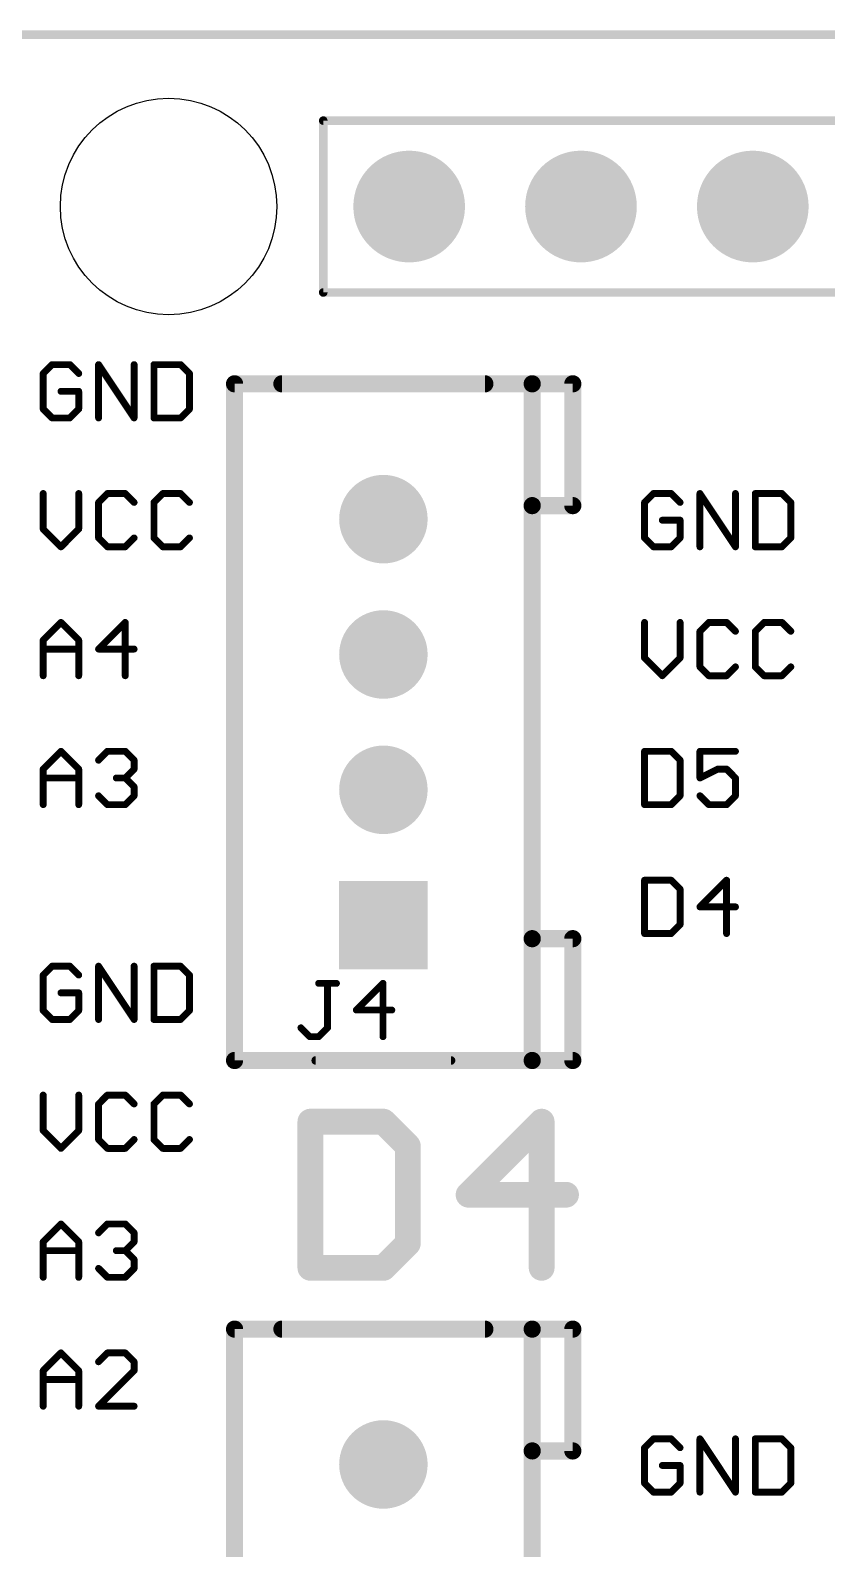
# Model space of a CAD drawing. Header units: inches. Extents: x 0 to 2.7, y -0.05 to 2.1.
# Drawn here: x 0.52 to 0.983, y 1.219 to 2.103 of the extents above; entities that cross this region are included whole.
import ezdxf

# ---------------------------------------------------------------- set-up
doc = ezdxf.new("R2010")
doc.units = ezdxf.units.IN
doc.header["$MEASUREMENT"] = 0
doc.layers.get('0').update_dxf_attribs({"linetype": 'CONTINUOUS'})
for name, color, linetype in [('17', 94, 'CONTINUOUS'), ('20', 214, 'CONTINUOUS'), ('21', 251, 'CONTINUOUS'), ('25', 251, 'CONTINUOUS')]:
    doc.layers.add(name, color=color, linetype=linetype)
doc.layers.get('0').off()

# ---------------------------------------------------------------- blocks, each defined once
blk = doc.blocks.new('SQUAREP')
blk.add_solid([(-0.5, -0.5), (0.5, -0.5), (-0.5, 0.5), (0.5, 0.5)])
blk = doc.blocks.new('ROUNDP')
at = {"const_width": 0.5}
blk.add_lwpolyline([(0, -0.25, 1), (0, 0.25, 1), (0, -0.25)], format="xyb", dxfattribs=at)

msp = doc.modelspace()

# ---------------------------------------------------------------- linework, layer by layer
at = {"layer": '20'}
msp.add_circle((0.6, 2), 0.063, dxfattribs=at)
at = {"layer": '21'}
for points, const_width in [([(0, 2.1), (2.54, 2.1)], 0.005), ([(0.69, 1.95), (0.69, 2.05)], 0.005), ([(0.69, 2.05), (1.69, 2.05)], 0.005), ([(1.69, 1.95), (0.69, 1.95)], 0.005), ([(0.532171, 1.908026), (0.527, 1.902855)], 0.004), ([(0.542513, 1.908026), (0.532171, 1.908026)], 0.004), ([(0.547684, 1.902855), (0.542513, 1.908026)], 0.004), ([(0.559227, 1.877), (0.559227, 1.908026)], 0.004), ([(0.559227, 1.908026), (0.579912, 1.877)], 0.004), ([(0.579912, 1.877), (0.579912, 1.908026)], 0.004), ([(0.591455, 1.908026), (0.591455, 1.877)], 0.004), ([(0.606968, 1.908026), (0.591455, 1.908026)], 0.004), ([(0.612139, 1.902855), (0.606968, 1.908026)], 0.004), ([(0.527, 1.902855), (0.527, 1.882171)], 0.004), ([(0.612139, 1.882171), (0.612139, 1.902855)], 0.004), ([(0.811614, 1.89685), (0.638386, 1.89685)], 0.01), ([(0.638386, 1.50315), (0.638386, 1.89685)], 0.01), ([(0.665945, 1.89685), (0.784055, 1.89685)], 0.01), ([(0.811614, 1.825984), (0.811614, 1.89685)], 0.01), ([(0.835236, 1.89685), (0.811614, 1.89685)], 0.01), ([(0.835236, 1.825984), (0.835236, 1.89685)], 0.01), ([(0.547684, 1.892513), (0.537342, 1.892513)], 0.004), ([(0.547684, 1.882171), (0.547684, 1.892513)], 0.004), ([(0.527, 1.882171), (0.532171, 1.877)], 0.004), ([(0.542513, 1.877), (0.547684, 1.882171)], 0.004), ([(0.606968, 1.877), (0.612139, 1.882171)], 0.004), ([(0.532171, 1.877), (0.542513, 1.877)], 0.004), ([(0.591455, 1.877), (0.606968, 1.877)], 0.004), ([(0.527, 1.833026), (0.527, 1.812342)], 0.004), ([(0.547684, 1.812342), (0.547684, 1.833026)], 0.004), ([(0.564398, 1.833026), (0.559227, 1.827855)], 0.004), ([(0.559227, 1.827855), (0.559227, 1.807171)], 0.004), ([(0.574741, 1.833026), (0.564398, 1.833026)], 0.004), ([(0.579912, 1.827855), (0.574741, 1.833026)], 0.004), ([(0.596626, 1.833026), (0.591455, 1.827855)], 0.004), ([(0.591455, 1.827855), (0.591455, 1.807171)], 0.004), ([(0.606968, 1.833026), (0.596626, 1.833026)], 0.004), ([(0.612139, 1.827855), (0.606968, 1.833026)], 0.004), ([(0.811614, 1.574016), (0.811614, 1.825984)], 0.01), ([(0.811614, 1.825984), (0.835236, 1.825984)], 0.01), ([(0.882171, 1.833026), (0.877, 1.827855)], 0.004), ([(0.877, 1.827855), (0.877, 1.807171)], 0.004), ([(0.892513, 1.833026), (0.882171, 1.833026)], 0.004), ([(0.897684, 1.827855), (0.892513, 1.833026)], 0.004), ([(0.909227, 1.802), (0.909227, 1.833026)], 0.004), ([(0.909227, 1.833026), (0.929912, 1.802)], 0.004), ([(0.929912, 1.802), (0.929912, 1.833026)], 0.004), ([(0.941455, 1.833026), (0.941455, 1.802)], 0.004), ([(0.956968, 1.833026), (0.941455, 1.833026)], 0.004), ([(0.962139, 1.827855), (0.956968, 1.833026)], 0.004), ([(0.962139, 1.807171), (0.962139, 1.827855)], 0.004), ([(0.527, 1.812342), (0.537342, 1.802)], 0.004), ([(0.537342, 1.802), (0.547684, 1.812342)], 0.004), ([(0.897684, 1.817513), (0.887342, 1.817513)], 0.004), ([(0.897684, 1.807171), (0.897684, 1.817513)], 0.004), ([(0.559227, 1.807171), (0.564398, 1.802)], 0.004), ([(0.564398, 1.802), (0.574741, 1.802)], 0.004), ([(0.574741, 1.802), (0.579912, 1.807171)], 0.004), ([(0.591455, 1.807171), (0.596626, 1.802)], 0.004), ([(0.596626, 1.802), (0.606968, 1.802)], 0.004), ([(0.606968, 1.802), (0.612139, 1.807171)], 0.004), ([(0.877, 1.807171), (0.882171, 1.802)], 0.004), ([(0.882171, 1.802), (0.892513, 1.802)], 0.004), ([(0.892513, 1.802), (0.897684, 1.807171)], 0.004), ([(0.941455, 1.802), (0.956968, 1.802)], 0.004), ([(0.956968, 1.802), (0.962139, 1.807171)], 0.004), ([(0.527, 1.747684), (0.537342, 1.758026)], 0.004), ([(0.537342, 1.758026), (0.547684, 1.747684)], 0.004), ([(0.574741, 1.758026), (0.559227, 1.742513)], 0.004), ([(0.574741, 1.727), (0.574741, 1.758026)], 0.004), ([(0.877, 1.758026), (0.877, 1.737342)], 0.004), ([(0.897684, 1.737342), (0.897684, 1.758026)], 0.004), ([(0.914398, 1.758026), (0.909227, 1.752855)], 0.004), ([(0.924741, 1.758026), (0.914398, 1.758026)], 0.004), ([(0.929912, 1.752855), (0.924741, 1.758026)], 0.004), ([(0.946626, 1.758026), (0.941455, 1.752855)], 0.004), ([(0.956968, 1.758026), (0.946626, 1.758026)], 0.004), ([(0.962139, 1.752855), (0.956968, 1.758026)], 0.004), ([(0.527, 1.727), (0.527, 1.747684)], 0.004), ([(0.547684, 1.747684), (0.547684, 1.727)], 0.004), ([(0.909227, 1.752855), (0.909227, 1.732171)], 0.004), ([(0.941455, 1.752855), (0.941455, 1.732171)], 0.004), ([(0.527, 1.742513), (0.547684, 1.742513)], 0.004), ([(0.559227, 1.742513), (0.579912, 1.742513)], 0.004), ([(0.877, 1.737342), (0.887342, 1.727)], 0.004), ([(0.887342, 1.727), (0.897684, 1.737342)], 0.004), ([(0.909227, 1.732171), (0.914398, 1.727)], 0.004), ([(0.924741, 1.727), (0.929912, 1.732171)], 0.004), ([(0.941455, 1.732171), (0.946626, 1.727)], 0.004), ([(0.956968, 1.727), (0.962139, 1.732171)], 0.004), ([(0.914398, 1.727), (0.924741, 1.727)], 0.004), ([(0.946626, 1.727), (0.956968, 1.727)], 0.004), ([(0.527, 1.672684), (0.537342, 1.683026)], 0.004), ([(0.537342, 1.683026), (0.547684, 1.672684)], 0.004), ([(0.559227, 1.677855), (0.564398, 1.683026)], 0.004), ([(0.564398, 1.683026), (0.574741, 1.683026)], 0.004), ([(0.574741, 1.683026), (0.579912, 1.677855)], 0.004), ([(0.579912, 1.677855), (0.579912, 1.672684)], 0.004), ([(0.877, 1.683026), (0.877, 1.652)], 0.004), ([(0.892513, 1.683026), (0.877, 1.683026)], 0.004), ([(0.897684, 1.677855), (0.892513, 1.683026)], 0.004), ([(0.897684, 1.657171), (0.897684, 1.677855)], 0.004), ([(0.929912, 1.683026), (0.909227, 1.683026)], 0.004), ([(0.909227, 1.683026), (0.909227, 1.667513)], 0.004), ([(0.527, 1.652), (0.527, 1.672684)], 0.004), ([(0.547684, 1.672684), (0.547684, 1.652)], 0.004), ([(0.579912, 1.672684), (0.574741, 1.667513)], 0.004), ([(0.909227, 1.667513), (0.91957, 1.672684)], 0.004), ([(0.91957, 1.672684), (0.924741, 1.672684)], 0.004), ([(0.924741, 1.672684), (0.929912, 1.667513)], 0.004), ([(0.527, 1.667513), (0.547684, 1.667513)], 0.004), ([(0.574741, 1.667513), (0.56957, 1.667513)], 0.004), ([(0.574741, 1.667513), (0.579912, 1.662342)], 0.004), ([(0.579912, 1.662342), (0.579912, 1.657171)], 0.004), ([(0.929912, 1.667513), (0.929912, 1.657171)], 0.004), ([(0.564398, 1.652), (0.559227, 1.657171)], 0.004), ([(0.574741, 1.652), (0.564398, 1.652)], 0.004), ([(0.579912, 1.657171), (0.574741, 1.652)], 0.004), ([(0.877, 1.652), (0.892513, 1.652)], 0.004), ([(0.892513, 1.652), (0.897684, 1.657171)], 0.004), ([(0.914398, 1.652), (0.909227, 1.657171)], 0.004), ([(0.924741, 1.652), (0.914398, 1.652)], 0.004), ([(0.929912, 1.657171), (0.924741, 1.652)], 0.004), ([(0.877, 1.608026), (0.877, 1.577)], 0.004), ([(0.892513, 1.608026), (0.877, 1.608026)], 0.004), ([(0.897684, 1.602855), (0.892513, 1.608026)], 0.004), ([(0.924741, 1.608026), (0.909227, 1.592513)], 0.004), ([(0.924741, 1.577), (0.924741, 1.608026)], 0.004), ([(0.897684, 1.582171), (0.897684, 1.602855)], 0.004), ([(0.909227, 1.592513), (0.929912, 1.592513)], 0.004), ([(0.892513, 1.577), (0.897684, 1.582171)], 0.004), ([(0.811614, 1.50315), (0.811614, 1.574016)], 0.01), ([(0.835236, 1.574016), (0.811614, 1.574016)], 0.01), ([(0.835236, 1.50315), (0.835236, 1.574016)], 0.01), ([(0.877, 1.577), (0.892513, 1.577)], 0.004), ([(0.532171, 1.558026), (0.527, 1.552855)], 0.004), ([(0.527, 1.552855), (0.527, 1.532171)], 0.004), ([(0.542513, 1.558026), (0.532171, 1.558026)], 0.004), ([(0.547684, 1.552855), (0.542513, 1.558026)], 0.004), ([(0.559227, 1.527), (0.559227, 1.558026)], 0.004), ([(0.559227, 1.558026), (0.579912, 1.527)], 0.004), ([(0.579912, 1.527), (0.579912, 1.558026)], 0.004), ([(0.591455, 1.558026), (0.591455, 1.527)], 0.004), ([(0.606968, 1.558026), (0.591455, 1.558026)], 0.004), ([(0.612139, 1.552855), (0.606968, 1.558026)], 0.004), ([(0.612139, 1.532171), (0.612139, 1.552855)], 0.004), ([(0.547684, 1.542513), (0.537342, 1.542513)], 0.004), ([(0.547684, 1.532171), (0.547684, 1.542513)], 0.004), ([(0.527, 1.532171), (0.532171, 1.527)], 0.004), ([(0.532171, 1.527), (0.542513, 1.527)], 0.004), ([(0.542513, 1.527), (0.547684, 1.532171)], 0.004), ([(0.591455, 1.527), (0.606968, 1.527)], 0.004), ([(0.606968, 1.527), (0.612139, 1.532171)], 0.004), ([(0.638386, 1.50315), (0.811614, 1.50315)], 0.01), ([(0.68563, 1.50315), (0.76437, 1.50315)], 0.005), ([(0.811614, 1.50315), (0.835236, 1.50315)], 0.01), ([(0.527, 1.483026), (0.527, 1.462342)], 0.004), ([(0.547684, 1.462342), (0.547684, 1.483026)], 0.004), ([(0.564398, 1.483026), (0.559227, 1.477855)], 0.004), ([(0.574741, 1.483026), (0.564398, 1.483026)], 0.004), ([(0.579912, 1.477855), (0.574741, 1.483026)], 0.004), ([(0.596626, 1.483026), (0.591455, 1.477855)], 0.004), ([(0.606968, 1.483026), (0.596626, 1.483026)], 0.004), ([(0.612139, 1.477855), (0.606968, 1.483026)], 0.004), ([(0.559227, 1.477855), (0.559227, 1.457171)], 0.004), ([(0.591455, 1.477855), (0.591455, 1.457171)], 0.004), ([(0.6825, 1.467573), (0.6825, 1.3825)], 0.015), ([(0.725036, 1.467573), (0.6825, 1.467573)], 0.015), ([(0.739215, 1.453394), (0.725036, 1.467573)], 0.015), ([(0.817115, 1.467573), (0.774579, 1.425036)], 0.015), ([(0.817115, 1.3825), (0.817115, 1.467573)], 0.015), ([(0.527, 1.462342), (0.537342, 1.452)], 0.004), ([(0.537342, 1.452), (0.547684, 1.462342)], 0.004), ([(0.559227, 1.457171), (0.564398, 1.452)], 0.004), ([(0.574741, 1.452), (0.579912, 1.457171)], 0.004), ([(0.591455, 1.457171), (0.596626, 1.452)], 0.004), ([(0.606968, 1.452), (0.612139, 1.457171)], 0.004), ([(0.739215, 1.396679), (0.739215, 1.453394)], 0.015), ([(0.564398, 1.452), (0.574741, 1.452)], 0.004), ([(0.596626, 1.452), (0.606968, 1.452)], 0.004), ([(0.774579, 1.425036), (0.831294, 1.425036)], 0.015), ([(0.527, 1.397684), (0.537342, 1.408026)], 0.004), ([(0.537342, 1.408026), (0.547684, 1.397684)], 0.004), ([(0.559227, 1.402855), (0.564398, 1.408026)], 0.004), ([(0.564398, 1.408026), (0.574741, 1.408026)], 0.004), ([(0.574741, 1.408026), (0.579912, 1.402855)], 0.004), ([(0.579912, 1.402855), (0.579912, 1.397684)], 0.004), ([(0.527, 1.377), (0.527, 1.397684)], 0.004), ([(0.547684, 1.397684), (0.547684, 1.377)], 0.004), ([(0.579912, 1.397684), (0.574741, 1.392513)], 0.004), ([(0.725036, 1.3825), (0.739215, 1.396679)], 0.015), ([(0.527, 1.392513), (0.547684, 1.392513)], 0.004), ([(0.574741, 1.392513), (0.56957, 1.392513)], 0.004), ([(0.574741, 1.392513), (0.579912, 1.387342)], 0.004), ([(0.579912, 1.387342), (0.579912, 1.382171)], 0.004), ([(0.6825, 1.3825), (0.725036, 1.3825)], 0.015), ([(0.564398, 1.377), (0.559227, 1.382171)], 0.004), ([(0.574741, 1.377), (0.564398, 1.377)], 0.004), ([(0.579912, 1.382171), (0.574741, 1.377)], 0.004), ([(0.811614, 1.34685), (0.638386, 1.34685)], 0.01), ([(0.638386, 0.95315), (0.638386, 1.34685)], 0.01), ([(0.665945, 1.34685), (0.784055, 1.34685)], 0.01), ([(0.811614, 1.275984), (0.811614, 1.34685)], 0.01), ([(0.835236, 1.34685), (0.811614, 1.34685)], 0.01), ([(0.835236, 1.275984), (0.835236, 1.34685)], 0.01), ([(0.527, 1.322684), (0.537342, 1.333026)], 0.004), ([(0.537342, 1.333026), (0.547684, 1.322684)], 0.004), ([(0.564398, 1.333026), (0.559227, 1.327855)], 0.004), ([(0.574741, 1.333026), (0.564398, 1.333026)], 0.004), ([(0.579912, 1.327855), (0.574741, 1.333026)], 0.004), ([(0.579912, 1.322684), (0.579912, 1.327855)], 0.004), ([(0.527, 1.302), (0.527, 1.322684)], 0.004), ([(0.527, 1.317513), (0.547684, 1.317513)], 0.004), ([(0.547684, 1.322684), (0.547684, 1.302)], 0.004), ([(0.559227, 1.302), (0.579912, 1.322684)], 0.004), ([(0.579912, 1.302), (0.559227, 1.302)], 0.004), ([(0.811614, 1.024016), (0.811614, 1.275984)], 0.01), ([(0.811614, 1.275984), (0.835236, 1.275984)], 0.01), ([(0.882171, 1.283026), (0.877, 1.277855)], 0.004), ([(0.892513, 1.283026), (0.882171, 1.283026)], 0.004), ([(0.897684, 1.277855), (0.892513, 1.283026)], 0.004), ([(0.909227, 1.252), (0.909227, 1.283026)], 0.004), ([(0.909227, 1.283026), (0.929912, 1.252)], 0.004), ([(0.929912, 1.252), (0.929912, 1.283026)], 0.004), ([(0.941455, 1.283026), (0.941455, 1.252)], 0.004), ([(0.956968, 1.283026), (0.941455, 1.283026)], 0.004), ([(0.962139, 1.277855), (0.956968, 1.283026)], 0.004), ([(0.877, 1.277855), (0.877, 1.257171)], 0.004), ([(0.962139, 1.257171), (0.962139, 1.277855)], 0.004), ([(0.897684, 1.267513), (0.887342, 1.267513)], 0.004), ([(0.897684, 1.257171), (0.897684, 1.267513)], 0.004), ([(0.877, 1.257171), (0.882171, 1.252)], 0.004), ([(0.892513, 1.252), (0.897684, 1.257171)], 0.004), ([(0.956968, 1.252), (0.962139, 1.257171)], 0.004), ([(0.882171, 1.252), (0.892513, 1.252)], 0.004), ([(0.941455, 1.252), (0.956968, 1.252)], 0.004)]:
    msp.add_lwpolyline(points, dxfattribs=dict(at, const_width=const_width))
for points, const_width in [([(0.69125, 2.05, 1), (0.68875, 2.05)], 0.0025), ([(0.69, 2.05125, 1), (0.69, 2.04875)], 0.0025), ([(0.69, 1.95125, 1), (0.69, 1.94875)], 0.0025), ([(0.68875, 1.95, 1), (0.69125, 1.95)], 0.0025), ([(0.532171, 1.909026, 1), (0.532171, 1.907026)], 0.002), ([(0.532878, 1.907319, 1), (0.531464, 1.908734)], 0.002), ([(0.54322, 1.908734, 1), (0.541806, 1.907319)], 0.002), ([(0.542513, 1.907026, 1), (0.542513, 1.909026)], 0.002), ([(0.56006, 1.908581, 1), (0.558395, 1.907472)], 0.002), ([(0.560227, 1.908026, 1), (0.558227, 1.908026)], 0.002), ([(0.580912, 1.908026, 1), (0.578912, 1.908026)], 0.002), ([(0.592455, 1.908026, 1), (0.590455, 1.908026)], 0.002), ([(0.591455, 1.909026, 1), (0.591455, 1.907026)], 0.002), ([(0.607675, 1.908734, 1), (0.606261, 1.907319)], 0.002), ([(0.606968, 1.907026, 1), (0.606968, 1.909026)], 0.002), ([(0.528, 1.902855, 1), (0.526, 1.902855)], 0.002), ([(0.526293, 1.903562, 1), (0.527707, 1.902148)], 0.002), ([(0.546977, 1.902148, 1), (0.548391, 1.903562)], 0.002), ([(0.613139, 1.902855, 1), (0.611139, 1.902855)], 0.002), ([(0.611432, 1.902148, 1), (0.612846, 1.903562)], 0.002), ([(0.638386, 1.89935, 1), (0.638386, 1.89435)], 0.005), ([(0.640886, 1.89685, 1), (0.635886, 1.89685)], 0.005), ([(0.665945, 1.89935, 1), (0.665945, 1.89435)], 0.005), ([(0.784055, 1.89435, 1), (0.784055, 1.89935)], 0.005), ([(0.814114, 1.89685, 1), (0.809114, 1.89685)], 0.005), ([(0.811614, 1.89935, 1), (0.811614, 1.89435)], 0.005), ([(0.811614, 1.89435, 1), (0.811614, 1.89935)], 0.005), ([(0.837736, 1.89685, 1), (0.832736, 1.89685)], 0.005), ([(0.835236, 1.89435, 1), (0.835236, 1.89935)], 0.005), ([(0.537342, 1.893513, 1), (0.537342, 1.891513)], 0.002), ([(0.548684, 1.892513, 1), (0.546684, 1.892513)], 0.002), ([(0.547684, 1.891513, 1), (0.547684, 1.893513)], 0.002), ([(0.527707, 1.882878, 1), (0.526293, 1.881464)], 0.002), ([(0.526, 1.882171, 1), (0.528, 1.882171)], 0.002), ([(0.546684, 1.882171, 1), (0.548684, 1.882171)], 0.002), ([(0.548391, 1.881464, 1), (0.546977, 1.882878)], 0.002), ([(0.611139, 1.882171, 1), (0.613139, 1.882171)], 0.002), ([(0.612846, 1.881464, 1), (0.611432, 1.882878)], 0.002), ([(0.532171, 1.878, 1), (0.532171, 1.876)], 0.002), ([(0.531464, 1.876293, 1), (0.532878, 1.877707)], 0.002), ([(0.541806, 1.877707, 1), (0.54322, 1.876293)], 0.002), ([(0.542513, 1.876, 1), (0.542513, 1.878)], 0.002), ([(0.558227, 1.877, 1), (0.560227, 1.877)], 0.002), ([(0.578912, 1.877, 1), (0.580912, 1.877)], 0.002), ([(0.57908, 1.876445, 1), (0.580744, 1.877555)], 0.002), ([(0.591455, 1.878, 1), (0.591455, 1.876)], 0.002), ([(0.590455, 1.877, 1), (0.592455, 1.877)], 0.002), ([(0.606261, 1.877707, 1), (0.607675, 1.876293)], 0.002), ([(0.606968, 1.876, 1), (0.606968, 1.878)], 0.002), ([(0.528, 1.833026, 1), (0.526, 1.833026)], 0.002), ([(0.548684, 1.833026, 1), (0.546684, 1.833026)], 0.002), ([(0.560227, 1.827855, 1), (0.558227, 1.827855)], 0.002), ([(0.55852, 1.828562, 1), (0.559935, 1.827148)], 0.002), ([(0.564398, 1.834026, 1), (0.564398, 1.832026)], 0.002), ([(0.565106, 1.832319, 1), (0.563691, 1.833734)], 0.002), ([(0.575448, 1.833734, 1), (0.574034, 1.832319)], 0.002), ([(0.574741, 1.832026, 1), (0.574741, 1.834026)], 0.002), ([(0.579205, 1.827148, 1), (0.580619, 1.828562)], 0.002), ([(0.592455, 1.827855, 1), (0.590455, 1.827855)], 0.002), ([(0.590748, 1.828562, 1), (0.592162, 1.827148)], 0.002), ([(0.596626, 1.834026, 1), (0.596626, 1.832026)], 0.002), ([(0.597333, 1.832319, 1), (0.595919, 1.833734)], 0.002), ([(0.607675, 1.833734, 1), (0.606261, 1.832319)], 0.002), ([(0.606968, 1.832026, 1), (0.606968, 1.834026)], 0.002), ([(0.611432, 1.827148, 1), (0.612846, 1.828562)], 0.002), ([(0.814114, 1.825984, 1), (0.809114, 1.825984)], 0.005), ([(0.811614, 1.828484, 1), (0.811614, 1.823484)], 0.005), ([(0.835236, 1.823484, 1), (0.835236, 1.828484)], 0.005), ([(0.878, 1.827855, 1), (0.876, 1.827855)], 0.002), ([(0.876293, 1.828562, 1), (0.877707, 1.827148)], 0.002), ([(0.882171, 1.834026, 1), (0.882171, 1.832026)], 0.002), ([(0.882878, 1.832319, 1), (0.881464, 1.833734)], 0.002), ([(0.89322, 1.833734, 1), (0.891806, 1.832319)], 0.002), ([(0.892513, 1.832026, 1), (0.892513, 1.834026)], 0.002), ([(0.896977, 1.827148, 1), (0.898391, 1.828562)], 0.002), ([(0.91006, 1.833581, 1), (0.908395, 1.832472)], 0.002), ([(0.910227, 1.833026, 1), (0.908227, 1.833026)], 0.002), ([(0.930912, 1.833026, 1), (0.928912, 1.833026)], 0.002), ([(0.942455, 1.833026, 1), (0.940455, 1.833026)], 0.002), ([(0.941455, 1.834026, 1), (0.941455, 1.832026)], 0.002), ([(0.957675, 1.833734, 1), (0.956261, 1.832319)], 0.002), ([(0.956968, 1.832026, 1), (0.956968, 1.834026)], 0.002), ([(0.963139, 1.827855, 1), (0.961139, 1.827855)], 0.002), ([(0.961432, 1.827148, 1), (0.962846, 1.828562)], 0.002), ([(0.809114, 1.825984, 1), (0.814114, 1.825984)], 0.005), ([(0.832736, 1.825984, 1), (0.837736, 1.825984)], 0.005), ([(0.527707, 1.813049, 1), (0.526293, 1.811635)], 0.002), ([(0.526, 1.812342, 1), (0.528, 1.812342)], 0.002), ([(0.546684, 1.812342, 1), (0.548684, 1.812342)], 0.002), ([(0.548391, 1.811635, 1), (0.546977, 1.813049)], 0.002), ([(0.887342, 1.818513, 1), (0.887342, 1.816513)], 0.002), ([(0.898684, 1.817513, 1), (0.896684, 1.817513)], 0.002), ([(0.897684, 1.816513, 1), (0.897684, 1.818513)], 0.002), ([(0.536635, 1.802707, 1), (0.538049, 1.801293)], 0.002), ([(0.536635, 1.801293, 1), (0.538049, 1.802707)], 0.002), ([(0.559935, 1.807878, 1), (0.55852, 1.806464)], 0.002), ([(0.558227, 1.807171, 1), (0.560227, 1.807171)], 0.002), ([(0.564398, 1.803, 1), (0.564398, 1.801)], 0.002), ([(0.563691, 1.801293, 1), (0.565106, 1.802707)], 0.002), ([(0.574034, 1.802707, 1), (0.575448, 1.801293)], 0.002), ([(0.574741, 1.801, 1), (0.574741, 1.803)], 0.002), ([(0.580619, 1.806464, 1), (0.579205, 1.807878)], 0.002), ([(0.592162, 1.807878, 1), (0.590748, 1.806464)], 0.002), ([(0.590455, 1.807171, 1), (0.592455, 1.807171)], 0.002), ([(0.596626, 1.803, 1), (0.596626, 1.801)], 0.002), ([(0.595919, 1.801293, 1), (0.597333, 1.802707)], 0.002), ([(0.606261, 1.802707, 1), (0.607675, 1.801293)], 0.002), ([(0.606968, 1.801, 1), (0.606968, 1.803)], 0.002), ([(0.612846, 1.806464, 1), (0.611432, 1.807878)], 0.002), ([(0.877707, 1.807878, 1), (0.876293, 1.806464)], 0.002), ([(0.876, 1.807171, 1), (0.878, 1.807171)], 0.002), ([(0.882171, 1.803, 1), (0.882171, 1.801)], 0.002), ([(0.881464, 1.801293, 1), (0.882878, 1.802707)], 0.002), ([(0.891806, 1.802707, 1), (0.89322, 1.801293)], 0.002), ([(0.892513, 1.801, 1), (0.892513, 1.803)], 0.002), ([(0.896684, 1.807171, 1), (0.898684, 1.807171)], 0.002), ([(0.898391, 1.806464, 1), (0.896977, 1.807878)], 0.002), ([(0.908227, 1.802, 1), (0.910227, 1.802)], 0.002), ([(0.928912, 1.802, 1), (0.930912, 1.802)], 0.002), ([(0.92908, 1.801445, 1), (0.930744, 1.802555)], 0.002), ([(0.941455, 1.803, 1), (0.941455, 1.801)], 0.002), ([(0.940455, 1.802, 1), (0.942455, 1.802)], 0.002), ([(0.956261, 1.802707, 1), (0.957675, 1.801293)], 0.002), ([(0.956968, 1.801, 1), (0.956968, 1.803)], 0.002), ([(0.961139, 1.807171, 1), (0.963139, 1.807171)], 0.002), ([(0.962846, 1.806464, 1), (0.961432, 1.807878)], 0.002), ([(0.538049, 1.758734, 1), (0.536635, 1.757319)], 0.002), ([(0.538049, 1.757319, 1), (0.536635, 1.758734)], 0.002), ([(0.575741, 1.758026, 1), (0.573741, 1.758026)], 0.002), ([(0.575448, 1.757319, 1), (0.574034, 1.758734)], 0.002), ([(0.878, 1.758026, 1), (0.876, 1.758026)], 0.002), ([(0.898684, 1.758026, 1), (0.896684, 1.758026)], 0.002), ([(0.914398, 1.759026, 1), (0.914398, 1.757026)], 0.002), ([(0.915106, 1.757319, 1), (0.913691, 1.758734)], 0.002), ([(0.925448, 1.758734, 1), (0.924034, 1.757319)], 0.002), ([(0.924741, 1.757026, 1), (0.924741, 1.759026)], 0.002), ([(0.946626, 1.759026, 1), (0.946626, 1.757026)], 0.002), ([(0.947333, 1.757319, 1), (0.945919, 1.758734)], 0.002), ([(0.957675, 1.758734, 1), (0.956261, 1.757319)], 0.002), ([(0.956968, 1.757026, 1), (0.956968, 1.759026)], 0.002), ([(0.528, 1.747684, 1), (0.526, 1.747684)], 0.002), ([(0.526293, 1.748391, 1), (0.527707, 1.746977)], 0.002), ([(0.548684, 1.747684, 1), (0.546684, 1.747684)], 0.002), ([(0.546977, 1.746977, 1), (0.548391, 1.748391)], 0.002), ([(0.910227, 1.752855, 1), (0.908227, 1.752855)], 0.002), ([(0.90852, 1.753562, 1), (0.909935, 1.752148)], 0.002), ([(0.929205, 1.752148, 1), (0.930619, 1.753562)], 0.002), ([(0.942455, 1.752855, 1), (0.940455, 1.752855)], 0.002), ([(0.940748, 1.753562, 1), (0.942162, 1.752148)], 0.002), ([(0.961432, 1.752148, 1), (0.962846, 1.753562)], 0.002), ([(0.527, 1.743513, 1), (0.527, 1.741513)], 0.002), ([(0.547684, 1.741513, 1), (0.547684, 1.743513)], 0.002), ([(0.559227, 1.743513, 1), (0.559227, 1.741513)], 0.002), ([(0.55852, 1.74322, 1), (0.559935, 1.741806)], 0.002), ([(0.579912, 1.741513, 1), (0.579912, 1.743513)], 0.002), ([(0.877707, 1.738049, 1), (0.876293, 1.736635)], 0.002), ([(0.876, 1.737342, 1), (0.878, 1.737342)], 0.002), ([(0.896684, 1.737342, 1), (0.898684, 1.737342)], 0.002), ([(0.898391, 1.736635, 1), (0.896977, 1.738049)], 0.002), ([(0.909935, 1.732878, 1), (0.90852, 1.731464)], 0.002), ([(0.908227, 1.732171, 1), (0.910227, 1.732171)], 0.002), ([(0.930619, 1.731464, 1), (0.929205, 1.732878)], 0.002), ([(0.942162, 1.732878, 1), (0.940748, 1.731464)], 0.002), ([(0.940455, 1.732171, 1), (0.942455, 1.732171)], 0.002), ([(0.962846, 1.731464, 1), (0.961432, 1.732878)], 0.002), ([(0.526, 1.727, 1), (0.528, 1.727)], 0.002), ([(0.546684, 1.727, 1), (0.548684, 1.727)], 0.002), ([(0.573741, 1.727, 1), (0.575741, 1.727)], 0.002), ([(0.886635, 1.727707, 1), (0.888049, 1.726293)], 0.002), ([(0.886635, 1.726293, 1), (0.888049, 1.727707)], 0.002), ([(0.914398, 1.728, 1), (0.914398, 1.726)], 0.002), ([(0.913691, 1.726293, 1), (0.915106, 1.727707)], 0.002), ([(0.924034, 1.727707, 1), (0.925448, 1.726293)], 0.002), ([(0.924741, 1.726, 1), (0.924741, 1.728)], 0.002), ([(0.946626, 1.728, 1), (0.946626, 1.726)], 0.002), ([(0.945919, 1.726293, 1), (0.947333, 1.727707)], 0.002), ([(0.956261, 1.727707, 1), (0.957675, 1.726293)], 0.002), ([(0.956968, 1.726, 1), (0.956968, 1.728)], 0.002), ([(0.538049, 1.683734, 1), (0.536635, 1.682319)], 0.002), ([(0.538049, 1.682319, 1), (0.536635, 1.683734)], 0.002), ([(0.55852, 1.678562, 1), (0.559935, 1.677148)], 0.002), ([(0.564398, 1.684026, 1), (0.564398, 1.682026)], 0.002), ([(0.565106, 1.682319, 1), (0.563691, 1.683734)], 0.002), ([(0.575448, 1.683734, 1), (0.574034, 1.682319)], 0.002), ([(0.574741, 1.682026, 1), (0.574741, 1.684026)], 0.002), ([(0.580912, 1.677855, 1), (0.578912, 1.677855)], 0.002), ([(0.579205, 1.677148, 1), (0.580619, 1.678562)], 0.002), ([(0.878, 1.683026, 1), (0.876, 1.683026)], 0.002), ([(0.877, 1.684026, 1), (0.877, 1.682026)], 0.002), ([(0.89322, 1.683734, 1), (0.891806, 1.682319)], 0.002), ([(0.892513, 1.682026, 1), (0.892513, 1.684026)], 0.002), ([(0.898684, 1.677855, 1), (0.896684, 1.677855)], 0.002), ([(0.896977, 1.677148, 1), (0.898391, 1.678562)], 0.002), ([(0.909227, 1.684026, 1), (0.909227, 1.682026)], 0.002), ([(0.910227, 1.683026, 1), (0.908227, 1.683026)], 0.002), ([(0.929912, 1.682026, 1), (0.929912, 1.684026)], 0.002), ([(0.528, 1.672684, 1), (0.526, 1.672684)], 0.002), ([(0.526293, 1.673391, 1), (0.527707, 1.671977)], 0.002), ([(0.548684, 1.672684, 1), (0.546684, 1.672684)], 0.002), ([(0.546977, 1.671977, 1), (0.548391, 1.673391)], 0.002), ([(0.578912, 1.672684, 1), (0.580912, 1.672684)], 0.002), ([(0.580619, 1.671977, 1), (0.579205, 1.673391)], 0.002), ([(0.91957, 1.673684, 1), (0.91957, 1.671684)], 0.002), ([(0.920017, 1.67179, 1), (0.919122, 1.673579)], 0.002), ([(0.925448, 1.673391, 1), (0.924034, 1.671977)], 0.002), ([(0.924741, 1.671684, 1), (0.924741, 1.673684)], 0.002), ([(0.527, 1.668513, 1), (0.527, 1.666513)], 0.002), ([(0.547684, 1.666513, 1), (0.547684, 1.668513)], 0.002), ([(0.56957, 1.668513, 1), (0.56957, 1.666513)], 0.002), ([(0.575448, 1.66822, 1), (0.574034, 1.666806)], 0.002), ([(0.574034, 1.66822, 1), (0.575448, 1.666806)], 0.002), ([(0.574741, 1.666513, 1), (0.574741, 1.668513)], 0.002), ([(0.580912, 1.662342, 1), (0.578912, 1.662342)], 0.002), ([(0.579205, 1.661635, 1), (0.580619, 1.663049)], 0.002), ([(0.90878, 1.668408, 1), (0.909675, 1.666619)], 0.002), ([(0.908227, 1.667513, 1), (0.910227, 1.667513)], 0.002), ([(0.930912, 1.667513, 1), (0.928912, 1.667513)], 0.002), ([(0.929205, 1.666806, 1), (0.930619, 1.66822)], 0.002), ([(0.526, 1.652, 1), (0.528, 1.652)], 0.002), ([(0.546684, 1.652, 1), (0.548684, 1.652)], 0.002), ([(0.559935, 1.657878, 1), (0.55852, 1.656464)], 0.002), ([(0.564398, 1.653, 1), (0.564398, 1.651)], 0.002), ([(0.563691, 1.651293, 1), (0.565106, 1.652707)], 0.002), ([(0.574034, 1.652707, 1), (0.575448, 1.651293)], 0.002), ([(0.574741, 1.651, 1), (0.574741, 1.653)], 0.002), ([(0.578912, 1.657171, 1), (0.580912, 1.657171)], 0.002), ([(0.580619, 1.656464, 1), (0.579205, 1.657878)], 0.002), ([(0.877, 1.653, 1), (0.877, 1.651)], 0.002), ([(0.876, 1.652, 1), (0.878, 1.652)], 0.002), ([(0.891806, 1.652707, 1), (0.89322, 1.651293)], 0.002), ([(0.892513, 1.651, 1), (0.892513, 1.653)], 0.002), ([(0.896684, 1.657171, 1), (0.898684, 1.657171)], 0.002), ([(0.898391, 1.656464, 1), (0.896977, 1.657878)], 0.002), ([(0.909935, 1.657878, 1), (0.90852, 1.656464)], 0.002), ([(0.914398, 1.653, 1), (0.914398, 1.651)], 0.002), ([(0.913691, 1.651293, 1), (0.915106, 1.652707)], 0.002), ([(0.924034, 1.652707, 1), (0.925448, 1.651293)], 0.002), ([(0.924741, 1.651, 1), (0.924741, 1.653)], 0.002), ([(0.928912, 1.657171, 1), (0.930912, 1.657171)], 0.002), ([(0.930619, 1.656464, 1), (0.929205, 1.657878)], 0.002), ([(0.878, 1.608026, 1), (0.876, 1.608026)], 0.002), ([(0.877, 1.609026, 1), (0.877, 1.607026)], 0.002), ([(0.89322, 1.608734, 1), (0.891806, 1.607319)], 0.002), ([(0.892513, 1.607026, 1), (0.892513, 1.609026)], 0.002), ([(0.925741, 1.608026, 1), (0.923741, 1.608026)], 0.002), ([(0.925448, 1.607319, 1), (0.924034, 1.608734)], 0.002), ([(0.898684, 1.602855, 1), (0.896684, 1.602855)], 0.002), ([(0.896977, 1.602148, 1), (0.898391, 1.603562)], 0.002), ([(0.909227, 1.593513, 1), (0.909227, 1.591513)], 0.002), ([(0.90852, 1.59322, 1), (0.909935, 1.591806)], 0.002), ([(0.929912, 1.591513, 1), (0.929912, 1.593513)], 0.002), ([(0.896684, 1.582171, 1), (0.898684, 1.582171)], 0.002), ([(0.898391, 1.581464, 1), (0.896977, 1.582878)], 0.002), ([(0.814114, 1.574016, 1), (0.809114, 1.574016)], 0.005), ([(0.811614, 1.576516, 1), (0.811614, 1.571516)], 0.005), ([(0.809114, 1.574016, 1), (0.814114, 1.574016)], 0.005), ([(0.837736, 1.574016, 1), (0.832736, 1.574016)], 0.005), ([(0.835236, 1.571516, 1), (0.835236, 1.576516)], 0.005), ([(0.877, 1.578, 1), (0.877, 1.576)], 0.002), ([(0.876, 1.577, 1), (0.878, 1.577)], 0.002), ([(0.891806, 1.577707, 1), (0.89322, 1.576293)], 0.002), ([(0.892513, 1.576, 1), (0.892513, 1.578)], 0.002), ([(0.923741, 1.577, 1), (0.925741, 1.577)], 0.002), ([(0.528, 1.552855, 1), (0.526, 1.552855)], 0.002), ([(0.532171, 1.559026, 1), (0.532171, 1.557026)], 0.002), ([(0.532878, 1.557319, 1), (0.531464, 1.558734)], 0.002), ([(0.54322, 1.558734, 1), (0.541806, 1.557319)], 0.002), ([(0.542513, 1.557026, 1), (0.542513, 1.559026)], 0.002), ([(0.56006, 1.558581, 1), (0.558395, 1.557472)], 0.002), ([(0.560227, 1.558026, 1), (0.558227, 1.558026)], 0.002), ([(0.580912, 1.558026, 1), (0.578912, 1.558026)], 0.002), ([(0.592455, 1.558026, 1), (0.590455, 1.558026)], 0.002), ([(0.591455, 1.559026, 1), (0.591455, 1.557026)], 0.002), ([(0.607675, 1.558734, 1), (0.606261, 1.557319)], 0.002), ([(0.606968, 1.557026, 1), (0.606968, 1.559026)], 0.002), ([(0.613139, 1.552855, 1), (0.611139, 1.552855)], 0.002), ([(0.526293, 1.553562, 1), (0.527707, 1.552148)], 0.002), ([(0.546977, 1.552148, 1), (0.548391, 1.553562)], 0.002), ([(0.611432, 1.552148, 1), (0.612846, 1.553562)], 0.002), ([(0.537342, 1.543513, 1), (0.537342, 1.541513)], 0.002), ([(0.548684, 1.542513, 1), (0.546684, 1.542513)], 0.002), ([(0.547684, 1.541513, 1), (0.547684, 1.543513)], 0.002), ([(0.527707, 1.532878, 1), (0.526293, 1.531464)], 0.002), ([(0.526, 1.532171, 1), (0.528, 1.532171)], 0.002), ([(0.532171, 1.528, 1), (0.532171, 1.526)], 0.002), ([(0.531464, 1.526293, 1), (0.532878, 1.527707)], 0.002), ([(0.541806, 1.527707, 1), (0.54322, 1.526293)], 0.002), ([(0.542513, 1.526, 1), (0.542513, 1.528)], 0.002), ([(0.546684, 1.532171, 1), (0.548684, 1.532171)], 0.002), ([(0.548391, 1.531464, 1), (0.546977, 1.532878)], 0.002), ([(0.57908, 1.526445, 1), (0.580744, 1.527555)], 0.002), ([(0.591455, 1.528, 1), (0.591455, 1.526)], 0.002), ([(0.606261, 1.527707, 1), (0.607675, 1.526293)], 0.002), ([(0.606968, 1.526, 1), (0.606968, 1.528)], 0.002), ([(0.611139, 1.532171, 1), (0.613139, 1.532171)], 0.002), ([(0.612846, 1.531464, 1), (0.611432, 1.532878)], 0.002), ([(0.558227, 1.527, 1), (0.560227, 1.527)], 0.002), ([(0.578912, 1.527, 1), (0.580912, 1.527)], 0.002), ([(0.590455, 1.527, 1), (0.592455, 1.527)], 0.002), ([(0.638386, 1.50565, 1), (0.638386, 1.50065)], 0.005), ([(0.635886, 1.50315, 1), (0.640886, 1.50315)], 0.005), ([(0.68563, 1.5044, 1), (0.68563, 1.5019)], 0.0025), ([(0.76437, 1.5019, 1), (0.76437, 1.5044)], 0.0025), ([(0.811614, 1.50565, 1), (0.811614, 1.50065)], 0.005), ([(0.809114, 1.50315, 1), (0.814114, 1.50315)], 0.005), ([(0.811614, 1.50065, 1), (0.811614, 1.50565)], 0.005), ([(0.832736, 1.50315, 1), (0.837736, 1.50315)], 0.005), ([(0.835236, 1.50065, 1), (0.835236, 1.50565)], 0.005), ([(0.528, 1.483026, 1), (0.526, 1.483026)], 0.002), ([(0.548684, 1.483026, 1), (0.546684, 1.483026)], 0.002), ([(0.564398, 1.484026, 1), (0.564398, 1.482026)], 0.002), ([(0.565106, 1.482319, 1), (0.563691, 1.483734)], 0.002), ([(0.575448, 1.483734, 1), (0.574034, 1.482319)], 0.002), ([(0.574741, 1.482026, 1), (0.574741, 1.484026)], 0.002), ([(0.596626, 1.484026, 1), (0.596626, 1.482026)], 0.002), ([(0.597333, 1.482319, 1), (0.595919, 1.483734)], 0.002), ([(0.607675, 1.483734, 1), (0.606261, 1.482319)], 0.002), ([(0.606968, 1.482026, 1), (0.606968, 1.484026)], 0.002), ([(0.560227, 1.477855, 1), (0.558227, 1.477855)], 0.002), ([(0.55852, 1.478562, 1), (0.559935, 1.477148)], 0.002), ([(0.579205, 1.477148, 1), (0.580619, 1.478562)], 0.002), ([(0.592455, 1.477855, 1), (0.590455, 1.477855)], 0.002), ([(0.590748, 1.478562, 1), (0.592162, 1.477148)], 0.002), ([(0.611432, 1.477148, 1), (0.612846, 1.478562)], 0.002), ([(0.68625, 1.467573, 1), (0.67875, 1.467573)], 0.0075), ([(0.6825, 1.471323, 1), (0.6825, 1.463823)], 0.0075), ([(0.727688, 1.470224, 1), (0.722385, 1.464921)], 0.0075), ([(0.725036, 1.463823, 1), (0.725036, 1.471323)], 0.0075), ([(0.820865, 1.467573, 1), (0.813365, 1.467573)], 0.0075), ([(0.819767, 1.464921, 1), (0.814463, 1.470224)], 0.0075), ([(0.527707, 1.463049, 1), (0.526293, 1.461635)], 0.002), ([(0.526, 1.462342, 1), (0.528, 1.462342)], 0.002), ([(0.546684, 1.462342, 1), (0.548684, 1.462342)], 0.002), ([(0.548391, 1.461635, 1), (0.546977, 1.463049)], 0.002), ([(0.559935, 1.457878, 1), (0.55852, 1.456464)], 0.002), ([(0.558227, 1.457171, 1), (0.560227, 1.457171)], 0.002), ([(0.580619, 1.456464, 1), (0.579205, 1.457878)], 0.002), ([(0.592162, 1.457878, 1), (0.590748, 1.456464)], 0.002), ([(0.590455, 1.457171, 1), (0.592455, 1.457171)], 0.002), ([(0.612846, 1.456464, 1), (0.611432, 1.457878)], 0.002), ([(0.742965, 1.453394, 1), (0.735465, 1.453394)], 0.0075), ([(0.736563, 1.450742, 1), (0.741867, 1.456045)], 0.0075), ([(0.536635, 1.452707, 1), (0.538049, 1.451293)], 0.002), ([(0.536635, 1.451293, 1), (0.538049, 1.452707)], 0.002), ([(0.564398, 1.453, 1), (0.564398, 1.451)], 0.002), ([(0.563691, 1.451293, 1), (0.565106, 1.452707)], 0.002), ([(0.574034, 1.452707, 1), (0.575448, 1.451293)], 0.002), ([(0.574741, 1.451, 1), (0.574741, 1.453)], 0.002), ([(0.596626, 1.453, 1), (0.596626, 1.451)], 0.002), ([(0.595919, 1.451293, 1), (0.597333, 1.452707)], 0.002), ([(0.606261, 1.452707, 1), (0.607675, 1.451293)], 0.002), ([(0.606968, 1.451, 1), (0.606968, 1.453)], 0.002), ([(0.774579, 1.428786, 1), (0.774579, 1.421286)], 0.0075), ([(0.771927, 1.427688, 1), (0.77723, 1.422385)], 0.0075), ([(0.831294, 1.421286, 1), (0.831294, 1.428786)], 0.0075), ([(0.538049, 1.408734, 1), (0.536635, 1.407319)], 0.002), ([(0.538049, 1.407319, 1), (0.536635, 1.408734)], 0.002), ([(0.55852, 1.403562, 1), (0.559935, 1.402148)], 0.002), ([(0.564398, 1.409026, 1), (0.564398, 1.407026)], 0.002), ([(0.565106, 1.407319, 1), (0.563691, 1.408734)], 0.002), ([(0.575448, 1.408734, 1), (0.574034, 1.407319)], 0.002), ([(0.574741, 1.407026, 1), (0.574741, 1.409026)], 0.002), ([(0.580912, 1.402855, 1), (0.578912, 1.402855)], 0.002), ([(0.579205, 1.402148, 1), (0.580619, 1.403562)], 0.002), ([(0.528, 1.397684, 1), (0.526, 1.397684)], 0.002), ([(0.526293, 1.398391, 1), (0.527707, 1.396977)], 0.002), ([(0.548684, 1.397684, 1), (0.546684, 1.397684)], 0.002), ([(0.546977, 1.396977, 1), (0.548391, 1.398391)], 0.002), ([(0.578912, 1.397684, 1), (0.580912, 1.397684)], 0.002), ([(0.580619, 1.396977, 1), (0.579205, 1.398391)], 0.002), ([(0.735465, 1.396679, 1), (0.742965, 1.396679)], 0.0075), ([(0.741867, 1.394027, 1), (0.736563, 1.39933)], 0.0075), ([(0.527, 1.393513, 1), (0.527, 1.391513)], 0.002), ([(0.547684, 1.391513, 1), (0.547684, 1.393513)], 0.002), ([(0.56957, 1.393513, 1), (0.56957, 1.391513)], 0.002), ([(0.575448, 1.39322, 1), (0.574034, 1.391806)], 0.002), ([(0.574034, 1.39322, 1), (0.575448, 1.391806)], 0.002), ([(0.574741, 1.391513, 1), (0.574741, 1.393513)], 0.002), ([(0.580912, 1.387342, 1), (0.578912, 1.387342)], 0.002), ([(0.579205, 1.386635, 1), (0.580619, 1.388049)], 0.002), ([(0.6825, 1.38625, 1), (0.6825, 1.37875)], 0.0075), ([(0.722385, 1.385152, 1), (0.727688, 1.379848)], 0.0075), ([(0.725036, 1.37875, 1), (0.725036, 1.38625)], 0.0075), ([(0.559935, 1.382878, 1), (0.55852, 1.381464)], 0.002), ([(0.564398, 1.378, 1), (0.564398, 1.376)], 0.002), ([(0.563691, 1.376293, 1), (0.565106, 1.377707)], 0.002), ([(0.574034, 1.377707, 1), (0.575448, 1.376293)], 0.002), ([(0.574741, 1.376, 1), (0.574741, 1.378)], 0.002), ([(0.578912, 1.382171, 1), (0.580912, 1.382171)], 0.002), ([(0.580619, 1.381464, 1), (0.579205, 1.382878)], 0.002), ([(0.67875, 1.3825, 1), (0.68625, 1.3825)], 0.0075), ([(0.813365, 1.3825, 1), (0.820865, 1.3825)], 0.0075), ([(0.526, 1.377, 1), (0.528, 1.377)], 0.002), ([(0.546684, 1.377, 1), (0.548684, 1.377)], 0.002), ([(0.638386, 1.34935, 1), (0.638386, 1.34435)], 0.005), ([(0.640886, 1.34685, 1), (0.635886, 1.34685)], 0.005), ([(0.665945, 1.34935, 1), (0.665945, 1.34435)], 0.005), ([(0.784055, 1.34435, 1), (0.784055, 1.34935)], 0.005), ([(0.814114, 1.34685, 1), (0.809114, 1.34685)], 0.005), ([(0.811614, 1.34935, 1), (0.811614, 1.34435)], 0.005), ([(0.811614, 1.34435, 1), (0.811614, 1.34935)], 0.005), ([(0.837736, 1.34685, 1), (0.832736, 1.34685)], 0.005), ([(0.835236, 1.34435, 1), (0.835236, 1.34935)], 0.005), ([(0.538049, 1.333734, 1), (0.536635, 1.332319)], 0.002), ([(0.538049, 1.332319, 1), (0.536635, 1.333734)], 0.002), ([(0.564398, 1.334026, 1), (0.564398, 1.332026)], 0.002), ([(0.565106, 1.332319, 1), (0.563691, 1.333734)], 0.002), ([(0.575448, 1.333734, 1), (0.574034, 1.332319)], 0.002), ([(0.574741, 1.332026, 1), (0.574741, 1.334026)], 0.002), ([(0.55852, 1.328562, 1), (0.559935, 1.327148)], 0.002), ([(0.580912, 1.327855, 1), (0.578912, 1.327855)], 0.002), ([(0.579205, 1.327148, 1), (0.580619, 1.328562)], 0.002), ([(0.528, 1.322684, 1), (0.526, 1.322684)], 0.002), ([(0.526293, 1.323391, 1), (0.527707, 1.321977)], 0.002), ([(0.527, 1.318513, 1), (0.527, 1.316513)], 0.002), ([(0.548684, 1.322684, 1), (0.546684, 1.322684)], 0.002), ([(0.546977, 1.321977, 1), (0.548391, 1.323391)], 0.002), ([(0.547684, 1.316513, 1), (0.547684, 1.318513)], 0.002), ([(0.578912, 1.322684, 1), (0.580912, 1.322684)], 0.002), ([(0.580619, 1.321977, 1), (0.579205, 1.323391)], 0.002), ([(0.526, 1.302, 1), (0.528, 1.302)], 0.002), ([(0.546684, 1.302, 1), (0.548684, 1.302)], 0.002), ([(0.559227, 1.303, 1), (0.559227, 1.301)], 0.002), ([(0.55852, 1.302707, 1), (0.559935, 1.301293)], 0.002), ([(0.579912, 1.301, 1), (0.579912, 1.303)], 0.002), ([(0.814114, 1.275984, 1), (0.809114, 1.275984)], 0.005), ([(0.811614, 1.278484, 1), (0.811614, 1.273484)], 0.005), ([(0.835236, 1.273484, 1), (0.835236, 1.278484)], 0.005), ([(0.882171, 1.284026, 1), (0.882171, 1.282026)], 0.002), ([(0.882878, 1.282319, 1), (0.881464, 1.283734)], 0.002), ([(0.89322, 1.283734, 1), (0.891806, 1.282319)], 0.002), ([(0.892513, 1.282026, 1), (0.892513, 1.284026)], 0.002), ([(0.91006, 1.283581, 1), (0.908395, 1.282472)], 0.002), ([(0.910227, 1.283026, 1), (0.908227, 1.283026)], 0.002), ([(0.930912, 1.283026, 1), (0.928912, 1.283026)], 0.002), ([(0.942455, 1.283026, 1), (0.940455, 1.283026)], 0.002), ([(0.941455, 1.284026, 1), (0.941455, 1.282026)], 0.002), ([(0.957675, 1.283734, 1), (0.956261, 1.282319)], 0.002), ([(0.956968, 1.282026, 1), (0.956968, 1.284026)], 0.002), ([(0.809114, 1.275984, 1), (0.814114, 1.275984)], 0.005), ([(0.832736, 1.275984, 1), (0.837736, 1.275984)], 0.005), ([(0.878, 1.277855, 1), (0.876, 1.277855)], 0.002), ([(0.876293, 1.278562, 1), (0.877707, 1.277148)], 0.002), ([(0.896977, 1.277148, 1), (0.898391, 1.278562)], 0.002), ([(0.963139, 1.277855, 1), (0.961139, 1.277855)], 0.002), ([(0.961432, 1.277148, 1), (0.962846, 1.278562)], 0.002), ([(0.887342, 1.268513, 1), (0.887342, 1.266513)], 0.002), ([(0.898684, 1.267513, 1), (0.896684, 1.267513)], 0.002), ([(0.897684, 1.266513, 1), (0.897684, 1.268513)], 0.002), ([(0.877707, 1.257878, 1), (0.876293, 1.256464)], 0.002), ([(0.876, 1.257171, 1), (0.878, 1.257171)], 0.002), ([(0.896684, 1.257171, 1), (0.898684, 1.257171)], 0.002), ([(0.898391, 1.256464, 1), (0.896977, 1.257878)], 0.002), ([(0.961139, 1.257171, 1), (0.963139, 1.257171)], 0.002), ([(0.962846, 1.256464, 1), (0.961432, 1.257878)], 0.002), ([(0.882171, 1.253, 1), (0.882171, 1.251)], 0.002), ([(0.881464, 1.251293, 1), (0.882878, 1.252707)], 0.002), ([(0.891806, 1.252707, 1), (0.89322, 1.251293)], 0.002), ([(0.892513, 1.251, 1), (0.892513, 1.253)], 0.002), ([(0.908227, 1.252, 1), (0.910227, 1.252)], 0.002), ([(0.928912, 1.252, 1), (0.930912, 1.252)], 0.002), ([(0.92908, 1.251445, 1), (0.930744, 1.252555)], 0.002), ([(0.941455, 1.253, 1), (0.941455, 1.251)], 0.002), ([(0.940455, 1.252, 1), (0.942455, 1.252)], 0.002), ([(0.956261, 1.252707, 1), (0.957675, 1.251293)], 0.002), ([(0.956968, 1.251, 1), (0.956968, 1.253)], 0.002)]:
    msp.add_lwpolyline(points, format="xyb", dxfattribs=dict(at, const_width=const_width))
at = {"layer": '25', "const_width": 0.004}
for points in [[(0.687342, 1.548026), (0.697684, 1.548026)], [(0.692513, 1.522171), (0.692513, 1.548026)], [(0.724741, 1.548026), (0.709227, 1.532513)], [(0.724741, 1.517), (0.724741, 1.548026)], [(0.709227, 1.532513), (0.729912, 1.532513)], [(0.677, 1.522171), (0.682171, 1.517)], [(0.687342, 1.517), (0.692513, 1.522171)], [(0.682171, 1.517), (0.687342, 1.517)]]:
    msp.add_lwpolyline(points, dxfattribs=at)
at = {"layer": '25', "const_width": 0.002}
for points in [[(0.687342, 1.549026, 1), (0.687342, 1.547026)], [(0.693513, 1.548026, 1), (0.691513, 1.548026)], [(0.697684, 1.547026, 1), (0.697684, 1.549026)], [(0.725741, 1.548026, 1), (0.723741, 1.548026)], [(0.725448, 1.547319, 1), (0.724034, 1.548734)], [(0.709227, 1.533513, 1), (0.709227, 1.531513)], [(0.70852, 1.53322, 1), (0.709935, 1.531806)], [(0.729912, 1.531513, 1), (0.729912, 1.533513)], [(0.677707, 1.522878, 1), (0.676293, 1.521464)], [(0.691513, 1.522171, 1), (0.693513, 1.522171)], [(0.69322, 1.521464, 1), (0.691806, 1.522878)], [(0.682171, 1.518, 1), (0.682171, 1.516)], [(0.681464, 1.516293, 1), (0.682878, 1.517707)], [(0.686635, 1.517707, 1), (0.688049, 1.516293)], [(0.687342, 1.516, 1), (0.687342, 1.518)], [(0.723741, 1.517, 1), (0.725741, 1.517)]]:
    msp.add_lwpolyline(points, format="xyb", dxfattribs=at)

# ---------------------------------------------------------------- block references
at = {"layer": '17', "xscale": 0.065, "yscale": 0.065}
for p in [(0.74, 2), (0.74, 2), (0.84, 2), (0.84, 2), (0.94, 2), (0.94, 2)]:
    msp.add_blockref('ROUNDP', p, dxfattribs=at)
at = {"layer": '17', "xscale": 0.05149600000000001, "yscale": 0.05149600000000001, "rotation": 90}
for name, p in [('ROUNDP', (0.725, 1.81811)), ('ROUNDP', (0.725, 1.81811)), ('ROUNDP', (0.725, 1.73937)), ('ROUNDP', (0.725, 1.73937)), ('ROUNDP', (0.725, 1.66063)), ('ROUNDP', (0.725, 1.66063)), ('SQUAREP', (0.725, 1.58189)), ('SQUAREP', (0.725, 1.58189)), ('ROUNDP', (0.725, 1.26811)), ('ROUNDP', (0.725, 1.26811))]:
    msp.add_blockref(name, p, dxfattribs=at)

doc.saveas('drawing.dxf')
